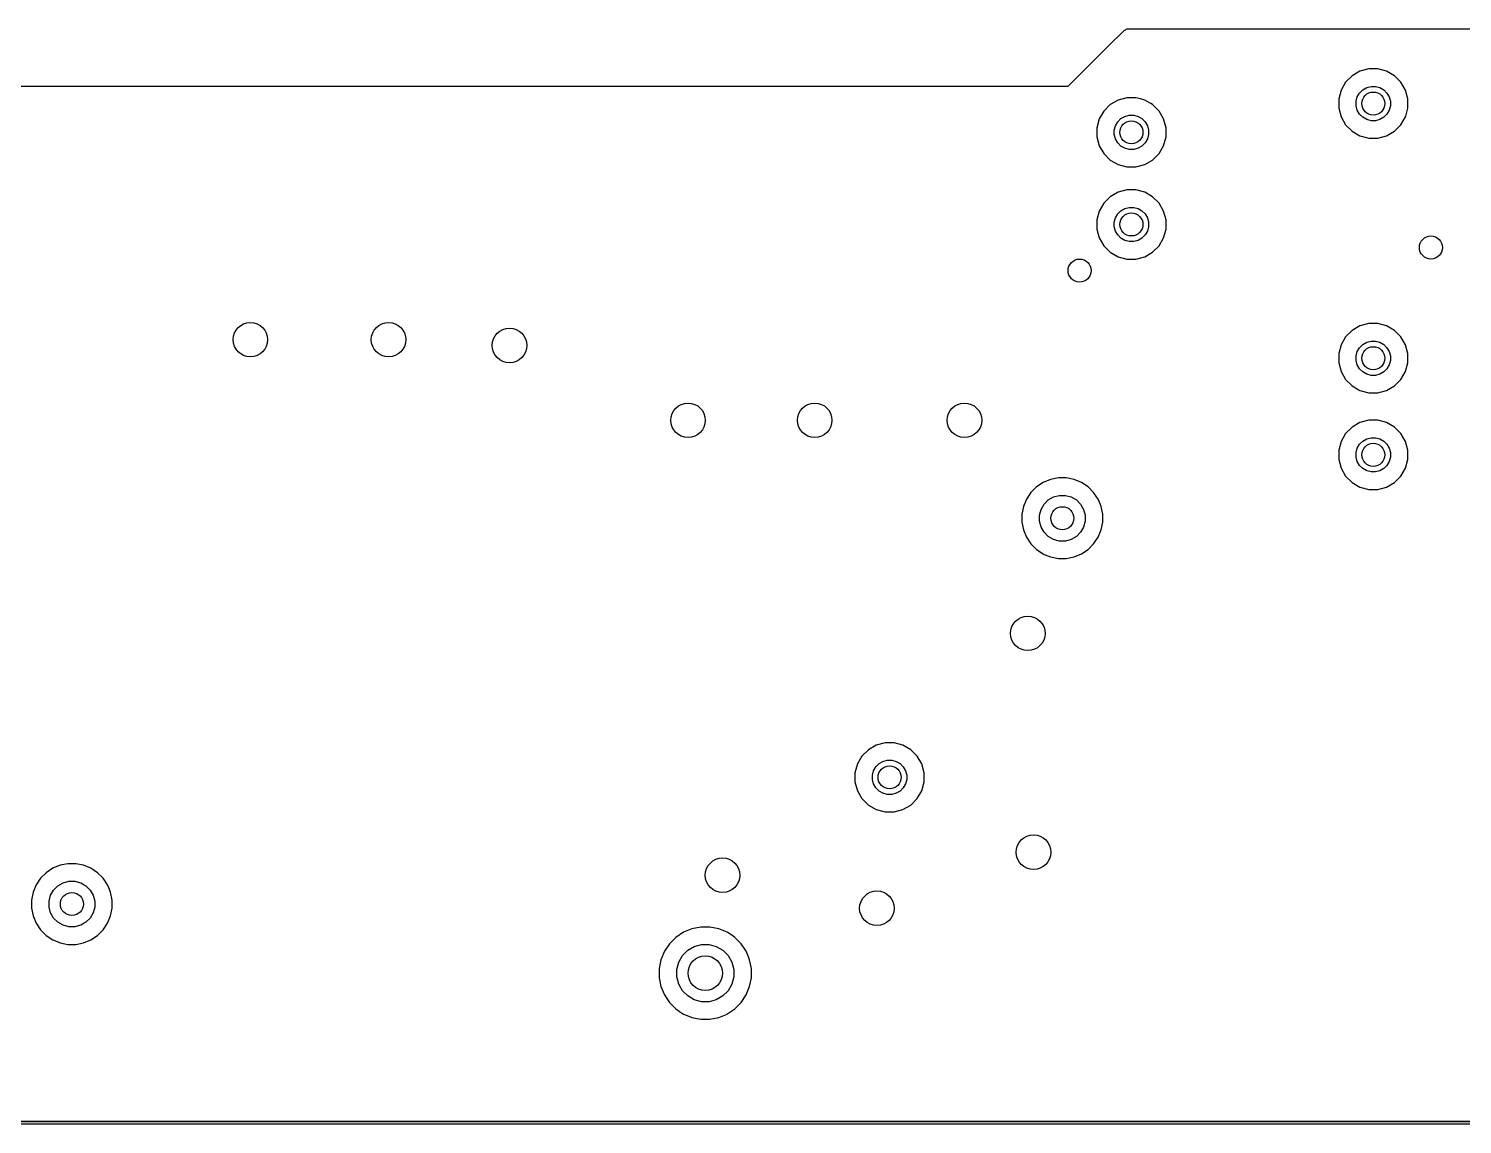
# Model space of a CAD drawing. Extents: x 89 to 178, y -115 to -57.
# Drawn here: x 113.75 to 138.65, y -115.02 to -96 of the extents above; entities that cross this region are included whole.
import ezdxf

# ---------------------------------------------------------------- set-up
doc = ezdxf.new("R2010")
doc.units = 0
doc.layers.add('BLACK', color=7, linetype='CONTINUOUS')

msp = doc.modelspace()

# ---------------------------------------------------------------- linework, layer by layer
at = {"layer": 'BLACK', "linetype": 'CONTINUOUS'}
for p, q in [((132.479057, -96.320943), (132.771004, -96.028996)), ((132.771004, -96.028996), (132.825521, -96.001219)), ((132.825521, -96.001219), (132.841008, -96)), ((132.841008, -96), (139.399999, -96)), ((131.8, -97), (132.479057, -96.320943)), ((136.731284, -96.81948), (136.61948, -96.931284)), ((136.868216, -96.740423), (136.731284, -96.81948)), ((137.020943, -96.6995), (136.868216, -96.740423)), ((137.179057, -96.6995), (137.020943, -96.6995)), ((137.331784, -96.740423), (137.179057, -96.6995)), ((137.468716, -96.81948), (137.331784, -96.740423)), ((137.58052, -96.931284), (137.468716, -96.81948)), ((89.1245, -97), (131.799999, -97)), ((131.799999, -97), (131.8, -97)), ((136.540423, -97.068216), (136.4995, -97.220943)), ((136.61948, -96.931284), (136.540423, -97.068216)), ((136.861994, -97.117372), (136.917372, -97.061994)), ((136.917372, -97.061994), (136.985195, -97.022836)), ((136.985195, -97.022836), (137.060842, -97.002567)), ((137.060842, -97.002567), (137.139158, -97.002567)), ((137.139158, -97.002567), (137.214805, -97.022836)), ((137.214805, -97.022836), (137.282628, -97.061994)), ((137.282628, -97.061994), (137.338006, -97.117372)), ((137.659577, -97.068216), (137.58052, -96.931284)), ((137.7005, -97.220943), (137.659577, -97.068216)), ((132.531284, -97.31948), (132.41948, -97.431284)), ((132.668216, -97.240423), (132.531284, -97.31948)), ((132.820943, -97.1995), (132.668216, -97.240423)), ((132.979057, -97.1995), (132.820943, -97.1995)), ((133.059084, -97.220943), (132.979057, -97.1995)), ((133.131784, -97.240423), (133.059084, -97.220943)), ((133.235306, -97.300191), (133.131784, -97.240423)), ((133.235308, -97.300191), (133.235306, -97.300191)), ((133.268713, -97.319478), (133.235308, -97.300191)), ((133.268716, -97.31948), (133.268713, -97.319478)), ((133.38052, -97.431284), (133.268716, -97.31948)), ((136.4995, -97.220943), (136.4995, -97.379057)), ((136.802567, -97.260842), (136.822836, -97.185195)), ((136.802567, -97.339158), (136.802567, -97.260842)), ((136.822836, -97.414805), (136.802567, -97.339158)), ((136.822836, -97.185195), (136.861994, -97.117372)), ((137.338006, -97.117372), (137.377164, -97.185195)), ((137.377164, -97.185195), (137.397433, -97.260842)), ((137.397433, -97.339158), (137.377164, -97.414805)), ((137.397433, -97.260842), (137.397433, -97.339158)), ((137.7005, -97.379057), (137.7005, -97.220943)), ((132.340423, -97.568216), (132.2995, -97.720943)), ((132.41948, -97.431284), (132.340423, -97.568216)), ((132.661994, -97.617372), (132.717372, -97.561994)), ((132.717372, -97.561994), (132.785195, -97.522836)), ((132.785195, -97.522836), (132.860842, -97.502567)), ((132.860842, -97.502567), (132.939158, -97.502567)), ((132.939158, -97.502567), (133.014805, -97.522836)), ((133.014805, -97.522836), (133.082628, -97.561994)), ((133.082628, -97.561994), (133.138006, -97.617372)), ((133.459577, -97.568216), (133.38052, -97.431284)), ((133.5005, -97.720943), (133.459577, -97.568216)), ((136.4995, -97.379057), (136.540423, -97.531784)), ((136.540423, -97.531784), (136.61948, -97.668716)), ((136.861994, -97.482628), (136.822836, -97.414805)), ((136.917372, -97.538006), (136.861994, -97.482628)), ((136.985195, -97.577164), (136.917372, -97.538006)), ((137.060842, -97.597433), (136.985195, -97.577164)), ((137.214805, -97.577164), (137.139158, -97.597433)), ((137.282628, -97.538006), (137.214805, -97.577164)), ((137.338006, -97.482628), (137.282628, -97.538006)), ((137.377164, -97.414805), (137.338006, -97.482628)), ((137.58052, -97.668716), (137.659577, -97.531784)), ((137.659577, -97.531784), (137.662482, -97.520943)), ((137.662482, -97.520943), (137.7005, -97.379057)), ((132.2995, -97.720943), (132.2995, -97.879057)), ((132.602567, -97.760842), (132.622836, -97.685195)), ((132.602567, -97.839158), (132.602567, -97.760842)), ((132.622836, -97.914805), (132.602567, -97.839158)), ((132.622836, -97.685195), (132.661994, -97.617372)), ((133.138006, -97.617372), (133.177164, -97.685195)), ((133.177164, -97.685195), (133.197433, -97.760842)), ((133.197433, -97.839158), (133.177164, -97.914805)), ((133.197433, -97.760842), (133.197433, -97.839158)), ((133.5005, -97.879057), (133.5005, -97.720943)), ((136.61948, -97.668716), (136.731284, -97.78052)), ((136.731284, -97.78052), (136.868216, -97.859577)), ((137.139158, -97.597433), (137.060842, -97.597433)), ((137.331784, -97.859577), (137.468716, -97.78052)), ((137.468716, -97.78052), (137.58052, -97.668716)), ((132.2995, -97.879057), (132.340423, -98.031784)), ((132.340423, -98.031784), (132.41948, -98.168716)), ((132.661994, -97.982628), (132.622836, -97.914805)), ((132.717372, -98.038006), (132.661994, -97.982628)), ((132.785195, -98.077164), (132.717372, -98.038006)), ((132.860842, -98.097433), (132.785195, -98.077164)), ((133.014805, -98.077164), (132.939158, -98.097433)), ((133.082628, -98.038006), (133.014805, -98.077164)), ((133.138006, -97.982628), (133.082628, -98.038006)), ((133.177164, -97.914805), (133.138006, -97.982628)), ((133.38052, -98.168716), (133.459577, -98.031784)), ((133.459577, -98.031784), (133.5005, -97.879057)), ((136.868216, -97.859577), (137.020943, -97.9005)), ((137.020943, -97.9005), (137.020945, -97.9005)), ((137.020945, -97.9005), (137.179055, -97.9005)), ((137.179055, -97.9005), (137.179057, -97.9005)), ((137.179057, -97.9005), (137.331784, -97.859577)), ((132.41948, -98.168716), (132.531284, -98.28052)), ((132.531284, -98.28052), (132.668216, -98.359577)), ((132.939158, -98.097433), (132.860842, -98.097433)), ((133.131784, -98.359577), (133.268716, -98.28052)), ((133.268716, -98.28052), (133.38052, -98.168716)), ((132.668216, -98.359577), (132.820943, -98.4005)), ((132.820943, -98.4005), (132.820945, -98.4005)), ((132.820945, -98.4005), (132.979055, -98.4005)), ((132.979055, -98.4005), (132.979057, -98.4005)), ((132.979057, -98.4005), (133.131784, -98.359577)), ((132.820943, -98.7995), (132.668216, -98.840423)), ((132.979057, -98.7995), (132.820943, -98.7995)), ((133.131784, -98.840423), (132.979057, -98.7995)), ((132.41948, -99.031284), (132.340423, -99.168216)), ((132.531284, -98.91948), (132.41948, -99.031284)), ((132.668216, -98.840423), (132.531284, -98.91948)), ((133.268716, -98.91948), (133.131784, -98.840423)), ((133.38052, -99.031284), (133.268716, -98.91948)), ((133.459577, -99.168216), (133.38052, -99.031284)), ((132.340423, -99.168216), (132.2995, -99.320943)), ((132.2995, -99.320943), (132.2995, -99.479057)), ((132.602567, -99.360842), (132.622836, -99.285195)), ((132.622836, -99.285195), (132.661994, -99.217372)), ((132.661994, -99.217372), (132.717372, -99.161994)), ((132.717372, -99.161994), (132.785195, -99.122836)), ((132.785195, -99.122836), (132.860842, -99.102567)), ((132.860842, -99.102567), (132.939158, -99.102567)), ((132.939158, -99.102567), (133.014805, -99.122836)), ((133.014805, -99.122836), (133.082628, -99.161994)), ((133.082628, -99.161994), (133.138006, -99.217372)), ((133.138006, -99.217372), (133.177164, -99.285195)), ((133.177164, -99.285195), (133.197433, -99.360842)), ((133.5005, -99.320943), (133.459577, -99.168216)), ((133.5005, -99.479057), (133.5005, -99.320943)), ((132.2995, -99.479057), (132.340423, -99.631784)), ((132.602567, -99.439158), (132.602567, -99.360842)), ((132.622836, -99.514805), (132.602567, -99.439158)), ((132.661994, -99.582628), (132.622836, -99.514805)), ((132.717372, -99.638006), (132.661994, -99.582628)), ((133.138006, -99.582628), (133.082628, -99.638006)), ((133.177164, -99.514805), (133.138006, -99.582628)), ((133.197433, -99.439158), (133.177164, -99.514805)), ((133.197433, -99.360842), (133.197433, -99.439158)), ((133.459577, -99.631784), (133.5005, -99.479057)), ((132.340423, -99.631784), (132.41948, -99.768716)), ((132.41948, -99.768716), (132.531284, -99.88052)), ((132.785195, -99.677164), (132.717372, -99.638006)), ((132.860842, -99.697433), (132.785195, -99.677164)), ((132.939158, -99.697433), (132.860842, -99.697433)), ((133.014805, -99.677164), (132.939158, -99.697433)), ((133.082628, -99.638006), (133.014805, -99.677164)), ((133.268716, -99.88052), (133.38052, -99.768716)), ((133.38052, -99.768716), (133.459577, -99.631784)), ((132.531284, -99.88052), (132.668216, -99.959577)), ((132.668216, -99.959577), (132.820943, -100.0005)), ((132.820943, -100.0005), (132.820945, -100.0005)), ((132.820945, -100.0005), (132.979055, -100.0005)), ((132.979055, -100.0005), (132.979057, -100.0005)), ((132.979057, -100.0005), (133.131784, -99.959577)), ((133.131784, -99.959577), (133.268716, -99.88052)), ((136.731284, -101.24148), (136.61948, -101.353284)), ((136.868216, -101.162423), (136.731284, -101.24148)), ((137.020943, -101.1215), (136.868216, -101.162423)), ((137.179057, -101.1215), (137.020943, -101.1215)), ((137.331784, -101.162423), (137.179057, -101.1215)), ((137.468716, -101.24148), (137.331784, -101.162423)), ((137.548179, -101.320943), (137.468716, -101.24148)), ((137.58052, -101.353284), (137.548179, -101.320943)), ((136.540423, -101.490216), (136.4995, -101.642943)), ((136.61948, -101.353284), (136.540423, -101.490216)), ((136.822836, -101.607195), (136.861994, -101.539372)), ((136.861994, -101.539372), (136.917372, -101.483994)), ((136.917372, -101.483994), (136.985195, -101.444836)), ((136.985195, -101.444836), (137.060842, -101.424567)), ((137.060842, -101.424567), (137.139158, -101.424567)), ((137.139158, -101.424567), (137.214805, -101.444836)), ((137.214805, -101.444836), (137.282628, -101.483994)), ((137.282628, -101.483994), (137.338006, -101.539372)), ((137.338006, -101.539372), (137.377164, -101.607195)), ((137.659577, -101.490216), (137.58052, -101.353284)), ((137.7005, -101.642943), (137.659577, -101.490216)), ((136.4995, -101.642943), (136.4995, -101.801057)), ((136.4995, -101.801057), (136.540423, -101.953784)), ((136.802567, -101.682842), (136.822836, -101.607195)), ((136.802567, -101.761158), (136.802567, -101.682842)), ((136.822836, -101.836805), (136.802567, -101.761158)), ((137.377164, -101.607195), (137.397433, -101.682842)), ((137.397433, -101.761158), (137.377164, -101.836805)), ((137.397433, -101.682842), (137.397433, -101.761158)), ((137.659577, -101.953784), (137.7005, -101.801057)), ((137.7005, -101.801057), (137.7005, -101.642943)), ((136.540423, -101.953784), (136.61948, -102.090716)), ((136.861994, -101.904628), (136.822836, -101.836805)), ((136.917372, -101.960006), (136.861994, -101.904628)), ((136.985195, -101.999164), (136.917372, -101.960006)), ((137.060842, -102.019433), (136.985195, -101.999164)), ((137.139158, -102.019433), (137.060842, -102.019433)), ((137.214805, -101.999164), (137.139158, -102.019433)), ((137.282628, -101.960006), (137.214805, -101.999164)), ((137.338006, -101.904628), (137.282628, -101.960006)), ((137.377164, -101.836805), (137.338006, -101.904628)), ((137.58052, -102.090716), (137.659577, -101.953784)), ((136.61948, -102.090716), (136.731284, -102.20252)), ((136.731284, -102.20252), (136.868216, -102.281577)), ((136.868216, -102.281577), (137.020943, -102.3225)), ((137.020943, -102.3225), (137.020945, -102.3225)), ((137.020945, -102.3225), (137.179055, -102.3225)), ((137.179055, -102.3225), (137.179057, -102.3225)), ((137.179057, -102.3225), (137.331784, -102.281577)), ((137.331784, -102.281577), (137.468716, -102.20252)), ((137.468716, -102.20252), (137.536786, -102.13445)), ((137.536786, -102.13445), (137.58052, -102.090716)), ((137.020943, -102.7995), (136.868216, -102.840423)), ((137.179057, -102.7995), (137.020943, -102.7995)), ((137.331784, -102.840423), (137.179057, -102.7995)), ((136.61948, -103.031284), (136.540423, -103.168216)), ((136.731284, -102.91948), (136.61948, -103.031284)), ((136.868216, -102.840423), (136.731284, -102.91948)), ((137.468716, -102.91948), (137.331784, -102.840423)), ((137.58052, -103.031284), (137.468716, -102.91948)), ((137.659577, -103.168216), (137.58052, -103.031284)), ((136.540423, -103.168216), (136.4995, -103.320943)), ((136.802567, -103.360842), (136.822836, -103.285195)), ((136.822836, -103.285195), (136.861994, -103.217372)), ((136.861994, -103.217372), (136.917372, -103.161994)), ((136.917372, -103.161994), (136.985195, -103.122836)), ((136.985195, -103.122836), (137.060842, -103.102567)), ((137.060842, -103.102567), (137.139158, -103.102567)), ((137.139158, -103.102567), (137.214805, -103.122836)), ((137.214805, -103.122836), (137.282628, -103.161994)), ((137.282628, -103.161994), (137.338006, -103.217372)), ((137.338006, -103.217372), (137.377164, -103.285195)), ((137.377164, -103.285195), (137.397433, -103.360842)), ((137.7005, -103.320943), (137.659577, -103.168216)), ((136.4995, -103.320943), (136.4995, -103.479057)), ((136.4995, -103.479057), (136.540423, -103.631784)), ((136.802567, -103.439158), (136.802567, -103.360842)), ((136.822836, -103.514805), (136.802567, -103.439158)), ((136.861994, -103.582628), (136.822836, -103.514805)), ((137.377164, -103.514805), (137.338006, -103.582628)), ((137.397433, -103.439158), (137.377164, -103.514805)), ((137.397433, -103.360842), (137.397433, -103.439158)), ((137.659577, -103.631784), (137.7005, -103.479057)), ((137.7005, -103.479057), (137.7005, -103.320943)), ((131.631004, -103.7995), (131.495672, -103.82642)), ((131.631007, -103.7995), (131.631004, -103.7995)), ((131.768993, -103.7995), (131.631007, -103.7995)), ((131.768995, -103.7995), (131.768993, -103.7995)), ((131.904328, -103.82642), (131.768995, -103.7995)), ((136.540423, -103.631784), (136.61948, -103.768716)), ((136.61948, -103.768716), (136.731284, -103.88052)), ((136.917372, -103.638006), (136.861994, -103.582628)), ((136.985195, -103.677164), (136.917372, -103.638006)), ((137.060842, -103.697433), (136.985195, -103.677164)), ((137.139158, -103.697433), (137.060842, -103.697433)), ((137.214805, -103.677164), (137.139158, -103.697433)), ((137.282628, -103.638006), (137.214805, -103.677164)), ((137.338006, -103.582628), (137.282628, -103.638006)), ((137.518232, -103.831004), (137.58052, -103.768716)), ((137.58052, -103.768716), (137.659577, -103.631784)), ((131.155885, -104.053458), (131.079228, -104.168182)), ((131.253458, -103.955885), (131.155885, -104.053458)), ((131.368182, -103.879228), (131.253458, -103.955885)), ((131.368193, -103.879222), (131.368182, -103.879228)), ((131.49567, -103.82642), (131.368193, -103.879222)), ((131.495672, -103.82642), (131.49567, -103.82642)), ((132.031806, -103.879222), (131.904328, -103.82642)), ((132.031817, -103.879228), (132.031806, -103.879222)), ((132.146541, -103.955885), (132.031817, -103.879228)), ((132.244114, -104.053458), (132.146541, -103.955885)), ((132.320771, -104.168182), (132.244114, -104.053458)), ((136.731284, -103.88052), (136.868216, -103.959577)), ((136.868216, -103.959577), (137.020943, -104.0005)), ((137.020943, -104.0005), (137.020945, -104.0005)), ((137.020945, -104.0005), (137.179055, -104.0005)), ((137.179055, -104.0005), (137.179057, -104.0005)), ((137.179057, -104.0005), (137.331784, -103.959577)), ((137.331784, -103.959577), (137.468716, -103.88052)), ((137.468716, -103.88052), (137.518232, -103.831004)), ((131.02642, -104.295672), (130.9995, -104.431004)), ((131.079222, -104.168193), (131.02642, -104.29567)), ((131.02642, -104.29567), (131.02642, -104.295672)), ((131.079228, -104.168182), (131.079222, -104.168193)), ((131.330448, -104.346927), (131.382659, -104.256495)), ((131.382659, -104.256495), (131.456495, -104.182659)), ((131.456495, -104.182659), (131.546927, -104.130448)), ((131.546927, -104.130448), (131.64779, -104.103422)), ((131.64779, -104.103422), (131.75221, -104.103422)), ((131.75221, -104.103422), (131.853073, -104.130448)), ((131.853073, -104.130448), (131.943505, -104.182659)), ((131.943505, -104.182659), (132.017341, -104.256495)), ((132.017341, -104.256495), (132.069552, -104.346927)), ((132.320777, -104.168193), (132.320771, -104.168182)), ((132.355978, -104.253177), (132.320777, -104.168193)), ((132.37358, -104.295672), (132.355978, -104.253177)), ((132.4005, -104.431007), (132.37358, -104.295672)), ((130.9995, -104.431004), (130.9995, -104.568995)), ((131.303422, -104.44779), (131.330448, -104.346927)), ((131.303422, -104.55221), (131.303422, -104.44779)), ((131.330448, -104.653073), (131.303422, -104.55221)), ((132.069552, -104.346927), (132.096578, -104.44779)), ((132.096578, -104.55221), (132.069552, -104.653073)), ((132.096578, -104.44779), (132.096578, -104.55221)), ((132.4005, -104.568993), (132.4005, -104.431007)), ((130.9995, -104.568995), (131.02642, -104.704327)), ((131.02642, -104.704327), (131.02642, -104.704329)), ((131.02642, -104.704329), (131.079222, -104.831806)), ((131.382659, -104.743505), (131.330448, -104.653073)), ((131.456495, -104.817341), (131.382659, -104.743505)), ((132.017341, -104.743505), (131.943505, -104.817341)), ((132.069552, -104.653073), (132.017341, -104.743505)), ((132.320775, -104.831811), (132.37358, -104.704328)), ((132.37358, -104.704328), (132.4005, -104.568993)), ((131.079222, -104.831806), (131.079228, -104.831817)), ((131.079228, -104.831817), (131.155885, -104.946541)), ((131.155885, -104.946541), (131.253458, -105.044114)), ((131.253458, -105.044114), (131.368182, -105.120771)), ((131.546927, -104.869552), (131.456495, -104.817341)), ((131.64779, -104.896578), (131.546927, -104.869552)), ((131.75221, -104.896578), (131.64779, -104.896578)), ((131.853073, -104.869552), (131.75221, -104.896578)), ((131.943505, -104.817341), (131.853073, -104.869552)), ((132.031811, -105.120775), (132.146542, -105.044114)), ((132.146542, -105.044114), (132.244114, -104.946542)), ((132.244114, -104.946542), (132.320775, -104.831811)), ((131.368182, -105.120771), (131.368193, -105.120777)), ((131.368193, -105.120777), (131.38744, -105.128749)), ((131.38744, -105.128749), (131.495672, -105.17358)), ((131.495672, -105.17358), (131.631007, -105.2005)), ((131.631007, -105.2005), (131.631008, -105.2005)), ((131.631008, -105.2005), (131.768992, -105.2005)), ((131.768992, -105.2005), (131.768993, -105.2005)), ((131.768993, -105.2005), (131.904328, -105.17358)), ((131.904328, -105.17358), (132.031811, -105.120775)), ((128.331284, -108.51948), (128.21948, -108.631284)), ((128.468216, -108.440423), (128.331284, -108.51948)), ((128.620943, -108.3995), (128.468216, -108.440423)), ((128.779057, -108.3995), (128.620943, -108.3995)), ((128.931784, -108.440423), (128.779057, -108.3995)), ((129.068716, -108.51948), (128.931784, -108.440423)), ((129.18052, -108.631284), (129.068716, -108.51948)), ((128.140423, -108.768216), (128.0995, -108.920943)), ((128.21948, -108.631284), (128.140423, -108.768216)), ((128.461994, -108.817372), (128.517372, -108.761994)), ((128.517372, -108.761994), (128.585195, -108.722836)), ((128.585195, -108.722836), (128.660842, -108.702567)), ((128.660842, -108.702567), (128.739158, -108.702567)), ((128.739158, -108.702567), (128.814805, -108.722836)), ((128.814805, -108.722836), (128.882628, -108.761994)), ((128.882628, -108.761994), (128.938006, -108.817372)), ((129.259577, -108.768216), (129.18052, -108.631284)), ((129.3005, -108.920943), (129.259577, -108.768216)), ((128.0995, -108.920943), (128.0995, -109.079057)), ((128.402567, -108.960842), (128.422836, -108.885195)), ((128.402567, -109.039158), (128.402567, -108.960842)), ((128.422836, -109.114805), (128.402567, -109.039158)), ((128.422836, -108.885195), (128.461994, -108.817372)), ((128.938006, -108.817372), (128.977164, -108.885195)), ((128.977164, -108.885195), (128.997433, -108.960842)), ((128.997433, -109.039158), (128.977164, -109.114805)), ((128.997433, -108.960842), (128.997433, -109.039158)), ((129.3005, -109.079057), (129.3005, -108.920943)), ((128.0995, -109.079057), (128.140423, -109.231784)), ((128.140423, -109.231784), (128.21948, -109.368716)), ((128.461994, -109.182628), (128.422836, -109.114805)), ((128.517372, -109.238006), (128.461994, -109.182628)), ((128.585195, -109.277164), (128.517372, -109.238006)), ((128.660842, -109.297433), (128.585195, -109.277164)), ((128.814805, -109.277164), (128.739158, -109.297433)), ((128.882628, -109.238006), (128.814805, -109.277164)), ((128.938006, -109.182628), (128.882628, -109.238006)), ((128.977164, -109.114805), (128.938006, -109.182628)), ((129.18052, -109.368716), (129.259577, -109.231784)), ((129.259577, -109.231784), (129.3005, -109.079057)), ((128.21948, -109.368716), (128.331284, -109.48052)), ((128.331284, -109.48052), (128.468216, -109.559577)), ((128.739158, -109.297433), (128.660842, -109.297433)), ((128.931784, -109.559577), (129.068716, -109.48052)), ((129.068716, -109.48052), (129.18052, -109.368716)), ((128.468216, -109.559577), (128.620943, -109.6005)), ((128.620943, -109.6005), (128.620945, -109.6005)), ((128.620945, -109.6005), (128.779055, -109.6005)), ((128.779055, -109.6005), (128.779057, -109.6005)), ((128.779057, -109.6005), (128.931784, -109.559577)), ((114.29567, -110.52642), (114.168193, -110.579222)), ((114.295672, -110.52642), (114.29567, -110.52642)), ((114.431004, -110.4995), (114.295672, -110.52642)), ((114.431007, -110.4995), (114.431004, -110.4995)), ((114.568993, -110.4995), (114.431007, -110.4995)), ((114.568995, -110.4995), (114.568993, -110.4995)), ((114.704328, -110.52642), (114.568995, -110.4995)), ((114.831806, -110.579222), (114.704328, -110.52642)), ((113.955885, -110.753458), (113.879228, -110.868182)), ((114.053458, -110.655885), (113.955885, -110.753458)), ((114.168182, -110.579228), (114.053458, -110.655885)), ((114.168193, -110.579222), (114.168182, -110.579228)), ((114.831817, -110.579228), (114.831806, -110.579222)), ((114.946541, -110.655885), (114.831817, -110.579228)), ((115.044114, -110.753458), (114.946541, -110.655885)), ((115.120771, -110.868182), (115.044114, -110.753458)), ((113.82642, -110.995672), (113.7995, -111.131004)), ((113.879222, -110.868193), (113.82642, -110.99567)), ((113.82642, -110.99567), (113.82642, -110.995672)), ((113.879228, -110.868182), (113.879222, -110.868193)), ((114.130448, -111.046927), (114.182659, -110.956495)), ((114.182659, -110.956495), (114.256495, -110.882659)), ((114.256495, -110.882659), (114.346927, -110.830448)), ((114.346927, -110.830448), (114.44779, -110.803422)), ((114.44779, -110.803422), (114.55221, -110.803422)), ((114.55221, -110.803422), (114.653073, -110.830448)), ((114.653073, -110.830448), (114.743505, -110.882659)), ((114.743505, -110.882659), (114.817341, -110.956495)), ((114.817341, -110.956495), (114.869552, -111.046927)), ((115.120777, -110.868193), (115.120771, -110.868182)), ((115.142504, -110.920647), (115.120777, -110.868193)), ((115.17358, -110.995672), (115.142504, -110.920647)), ((115.2005, -111.131007), (115.17358, -110.995672)), ((113.7995, -111.131004), (113.7995, -111.268995)), ((113.7995, -111.268995), (113.82642, -111.404327)), ((114.103422, -111.14779), (114.130448, -111.046927)), ((114.103422, -111.25221), (114.103422, -111.14779)), ((114.130448, -111.353073), (114.103422, -111.25221)), ((114.869552, -111.046927), (114.896578, -111.14779)), ((114.896578, -111.25221), (114.869552, -111.353073)), ((114.896578, -111.14779), (114.896578, -111.25221)), ((115.17358, -111.404328), (115.2005, -111.268993)), ((115.2005, -111.268993), (115.2005, -111.131007)), ((113.82642, -111.404327), (113.82642, -111.404329)), ((113.82642, -111.404329), (113.879222, -111.531806)), ((113.879222, -111.531806), (113.879228, -111.531817)), ((113.879228, -111.531817), (113.955885, -111.646541)), ((114.182659, -111.443505), (114.130448, -111.353073)), ((114.256495, -111.517341), (114.182659, -111.443505)), ((114.346927, -111.569552), (114.256495, -111.517341)), ((114.743505, -111.517341), (114.653073, -111.569552)), ((114.817341, -111.443505), (114.743505, -111.517341)), ((114.869552, -111.353073), (114.817341, -111.443505)), ((115.044114, -111.646542), (115.120775, -111.531811)), ((115.120775, -111.531811), (115.17358, -111.404328)), ((113.955885, -111.646541), (114.053458, -111.744114)), ((114.053458, -111.744114), (114.168182, -111.820771)), ((114.44779, -111.596578), (114.346927, -111.569552)), ((114.55221, -111.596578), (114.44779, -111.596578)), ((114.653073, -111.569552), (114.55221, -111.596578)), ((114.831811, -111.820775), (114.946542, -111.744114)), ((114.946542, -111.744114), (115.044114, -111.646542)), ((124.989707, -111.778214), (124.878214, -111.889707)), ((124.989711, -111.778211), (124.989707, -111.778214)), ((125.120814, -111.690609), (124.989711, -111.778211)), ((125.120825, -111.690603), (125.120814, -111.690609)), ((125.266501, -111.630263), (125.120825, -111.690603)), ((125.266503, -111.630263), (125.266501, -111.630263)), ((125.421155, -111.5995), (125.266503, -111.630263)), ((125.421158, -111.5995), (125.421155, -111.5995)), ((125.578842, -111.5995), (125.421158, -111.5995)), ((125.578844, -111.5995), (125.578842, -111.5995)), ((125.733497, -111.630263), (125.578844, -111.5995)), ((125.879174, -111.690603), (125.733497, -111.630263)), ((125.879185, -111.690609), (125.879174, -111.690603)), ((125.958059, -111.743312), (125.879185, -111.690609)), ((126.010289, -111.778211), (125.958059, -111.743312)), ((126.121789, -111.889711), (126.010289, -111.778211)), ((114.168182, -111.820771), (114.168193, -111.820777)), ((114.168193, -111.820777), (114.215283, -111.840282)), ((114.215283, -111.840282), (114.295672, -111.87358)), ((114.295672, -111.87358), (114.431007, -111.9005)), ((114.431007, -111.9005), (114.431008, -111.9005)), ((114.431008, -111.9005), (114.568992, -111.9005)), ((114.568992, -111.9005), (114.568993, -111.9005)), ((114.568993, -111.9005), (114.704328, -111.87358)), ((114.704328, -111.87358), (114.831811, -111.820775)), ((124.790603, -112.020825), (124.730263, -112.166501)), ((124.790609, -112.020814), (124.790603, -112.020825)), ((124.878211, -111.889711), (124.790609, -112.020814)), ((124.878214, -111.889707), (124.878211, -111.889711)), ((125.103323, -112.095619), (125.195619, -112.003323)), ((125.195619, -112.003323), (125.308658, -111.93806)), ((125.308658, -111.93806), (125.434737, -111.904278)), ((125.434737, -111.904278), (125.565263, -111.904278)), ((125.565263, -111.904278), (125.691342, -111.93806)), ((125.691342, -111.93806), (125.804381, -112.003323)), ((125.804381, -112.003323), (125.896677, -112.095619)), ((126.174017, -111.967876), (126.121789, -111.889711)), ((126.20939, -112.020814), (126.174017, -111.967876)), ((126.209396, -112.020825), (126.20939, -112.020814)), ((126.249622, -112.117942), (126.209396, -112.020825)), ((124.730263, -112.166503), (124.6995, -112.321155)), ((124.730263, -112.166501), (124.730263, -112.166503)), ((125.004278, -112.334737), (125.03806, -112.208658)), ((125.03806, -112.208658), (125.103323, -112.095619)), ((125.896677, -112.095619), (125.96194, -112.208658)), ((125.96194, -112.208658), (125.995722, -112.334737)), ((126.269737, -112.166503), (126.249622, -112.117942)), ((126.3005, -112.321158), (126.269737, -112.166503)), ((124.6995, -112.321155), (124.6995, -112.478844)), ((124.6995, -112.478844), (124.730263, -112.633496)), ((125.004278, -112.465263), (125.004278, -112.334737)), ((125.03806, -112.591342), (125.004278, -112.465263)), ((125.995722, -112.465263), (125.96194, -112.591342)), ((125.995722, -112.334737), (125.995722, -112.465263)), ((126.269737, -112.633497), (126.3005, -112.478842)), ((126.3005, -112.478842), (126.3005, -112.321158)), ((124.730263, -112.633496), (124.730263, -112.633498)), ((124.730263, -112.633498), (124.790603, -112.779174)), ((124.790603, -112.779174), (124.790609, -112.779185)), ((124.790609, -112.779185), (124.843312, -112.858059)), ((125.103323, -112.704381), (125.03806, -112.591342)), ((125.195619, -112.796677), (125.103323, -112.704381)), ((125.896677, -112.704381), (125.804381, -112.796677)), ((125.96194, -112.591342), (125.896677, -112.704381)), ((126.121789, -112.910289), (126.209394, -112.779179)), ((126.209394, -112.779179), (126.269737, -112.633497)), ((124.843312, -112.858059), (124.878211, -112.910289)), ((124.878211, -112.910289), (124.989711, -113.021789)), ((124.989711, -113.021789), (125.051431, -113.063029)), ((125.308658, -112.86194), (125.195619, -112.796677)), ((125.434737, -112.895722), (125.308658, -112.86194)), ((125.565263, -112.895722), (125.434737, -112.895722)), ((125.691342, -112.86194), (125.565263, -112.895722)), ((125.804381, -112.796677), (125.691342, -112.86194)), ((125.894061, -113.09945), (126.010289, -113.021789)), ((126.010289, -113.021789), (126.121789, -112.910289)), ((125.051431, -113.063029), (125.120814, -113.10939)), ((125.120814, -113.10939), (125.120825, -113.109396)), ((125.120825, -113.109396), (125.156503, -113.124174)), ((125.156503, -113.124174), (125.266503, -113.169737)), ((125.266503, -113.169737), (125.421158, -113.2005)), ((125.421158, -113.2005), (125.421159, -113.2005)), ((125.421159, -113.2005), (125.578841, -113.2005)), ((125.578841, -113.2005), (125.578842, -113.2005)), ((125.578842, -113.2005), (125.733497, -113.169737)), ((125.733497, -113.169737), (125.879179, -113.109394)), ((125.879179, -113.109394), (125.894061, -113.09945)), ((97.524182, -114.975), (169.475818, -114.975)), ((169.3755, -114.9745), (97.6245, -114.9745)), ((169.5, -115.025), (97.5, -115.025))]:
    msp.add_line(p, q, dxfattribs=at)
at = {"layer": 'BLACK'}
for centre, radius in [((137.1, -97.3), 0.2), ((132.9, -97.8), 0.2), ((132.9, -99.4), 0.2), ((138.1, -99.8), 0.2), ((132, -100.2), 0.2), ((117.6, -101.4), 0.3), ((120, -101.4), 0.3), ((122.1, -101.5), 0.3), ((137.1, -101.722), 0.2), ((125.2, -102.8), 0.3), ((127.4, -102.8), 0.3), ((130, -102.8), 0.3), ((137.1, -103.4), 0.2), ((131.7, -104.5), 0.2), ((131.1, -106.5), 0.3), ((128.7, -109), 0.2), ((131.2, -110.3), 0.3), ((125.8, -110.7), 0.3), ((114.5, -111.2), 0.2), ((128.480275, -111.273), 0.3), ((125.5, -112.4), 0.3)]:
    msp.add_circle(centre, radius, dxfattribs=at)
at = {"layer": 'WHITE'}
for centre, radius in [((137.1, -97.3), 0.2), ((132.9, -97.8), 0.2), ((132.9, -99.4), 0.2), ((138.1, -99.8), 0.2), ((132, -100.2), 0.2), ((117.6, -101.4), 0.3), ((120, -101.4), 0.3), ((122.1, -101.5), 0.3), ((137.1, -101.722), 0.2), ((125.2, -102.8), 0.3), ((127.4, -102.8), 0.3), ((130, -102.8), 0.3), ((137.1, -103.4), 0.2), ((131.7, -104.5), 0.2), ((131.1, -106.5), 0.3), ((128.7, -109), 0.2), ((131.2, -110.3), 0.3), ((125.8, -110.7), 0.3), ((114.5, -111.2), 0.2), ((128.480275, -111.273), 0.3), ((125.5, -112.4), 0.3)]:
    msp.add_circle(centre, radius, dxfattribs=at)

doc.saveas('drawing.dxf')
